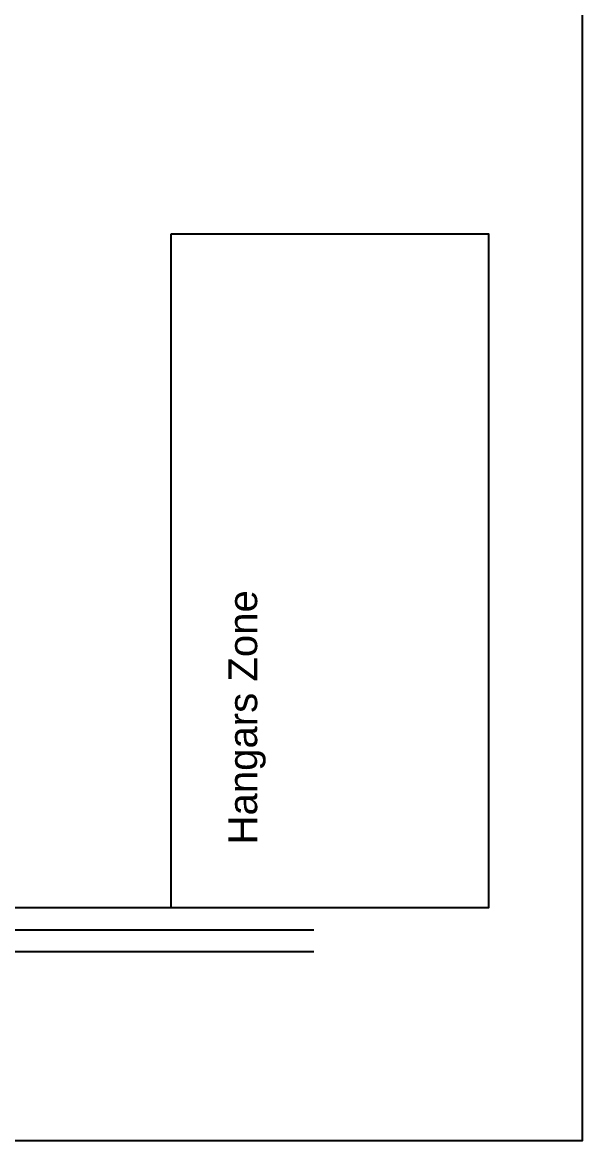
# Model space of a CAD drawing. Header units: millimetres. Extents: x 457 to 3457, y 154 to 6041.
# Drawn here: x 2682 to 3457, y 154 to 1698 of the extents above; entities that cross this region are included whole.
import ezdxf

# ---------------------------------------------------------------- set-up
doc = ezdxf.new("R2010")
doc.units = ezdxf.units.MM
for name, color, linetype in [('0autopista', 250, 'Continuous'), ('Lines Runway', 7, 'Continuous'), ('RUNWAYS', 7, 'Continuous')]:
    doc.layers.add(name, color=color, linetype=linetype)
doc.layers.add('viewport', color=241, linetype='Continuous', plot=False)
doc.styles.get("Standard").update_dxf_attribs({"font": 'arial.ttf'})

msp = doc.modelspace()

# ---------------------------------------------------------------- linework, layer by layer
at = {"layer": '0autopista'}
for p, q in [((3085.137, 474.9), (2609.015, 474.9)), ((694.827, 444.9), (3085.137, 444.9)), ((694.827, 414.9), (3085.137, 414.9))]:
    msp.add_line(p, q, dxfattribs=at)
at = {"layer": 'RUNWAYS', "color": 250}
msp.add_lwpolyline([(2887.875, 1405.439), (3326.318, 1405.439), (3326.318, 474.9), (2887.875, 474.9)], close=True, dxfattribs=at)
at = {"layer": 'viewport'}
msp.add_lwpolyline([(456.531, 153.634), (3456.531, 153.634), (3456.531, 6041.134), (456.531, 6041.134)], close=True, dxfattribs=at)

# ---------------------------------------------------------------- texts
at = {"layer": 'Lines Runway', "color": 250}
msp.add_text('Hangars Zone', height=39.6629, rotation=90, dxfattribs=at).set_placement((3006.836, 562.542))

doc.saveas('drawing.dxf')
